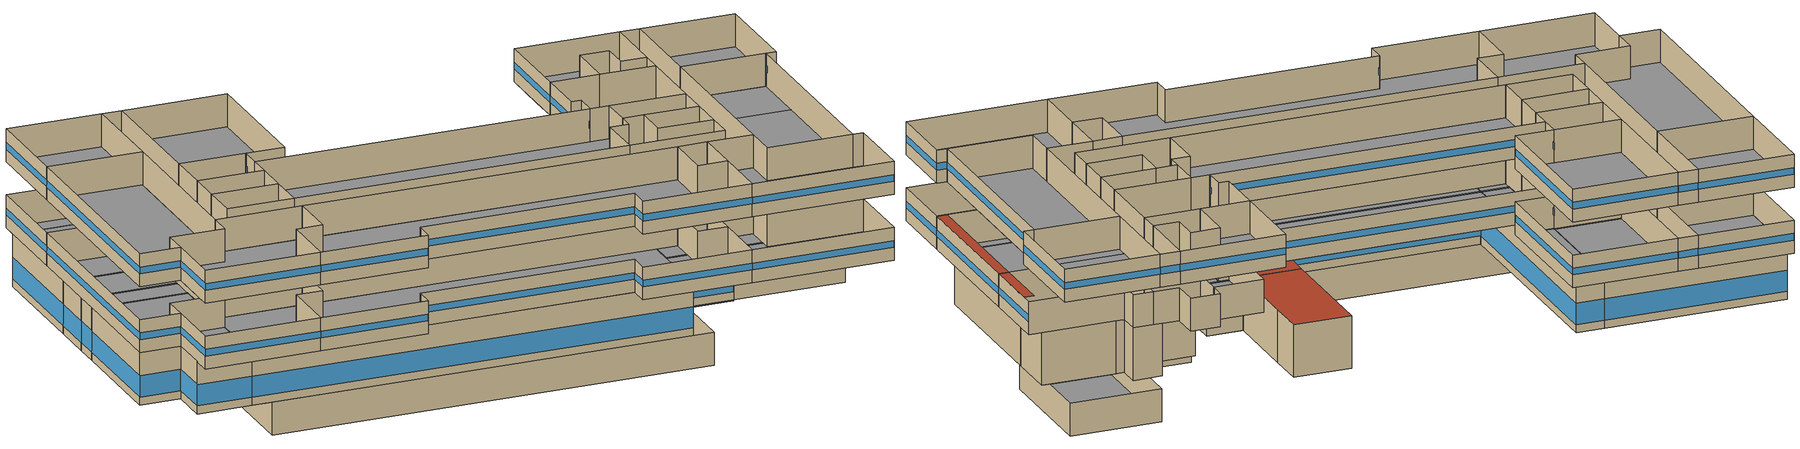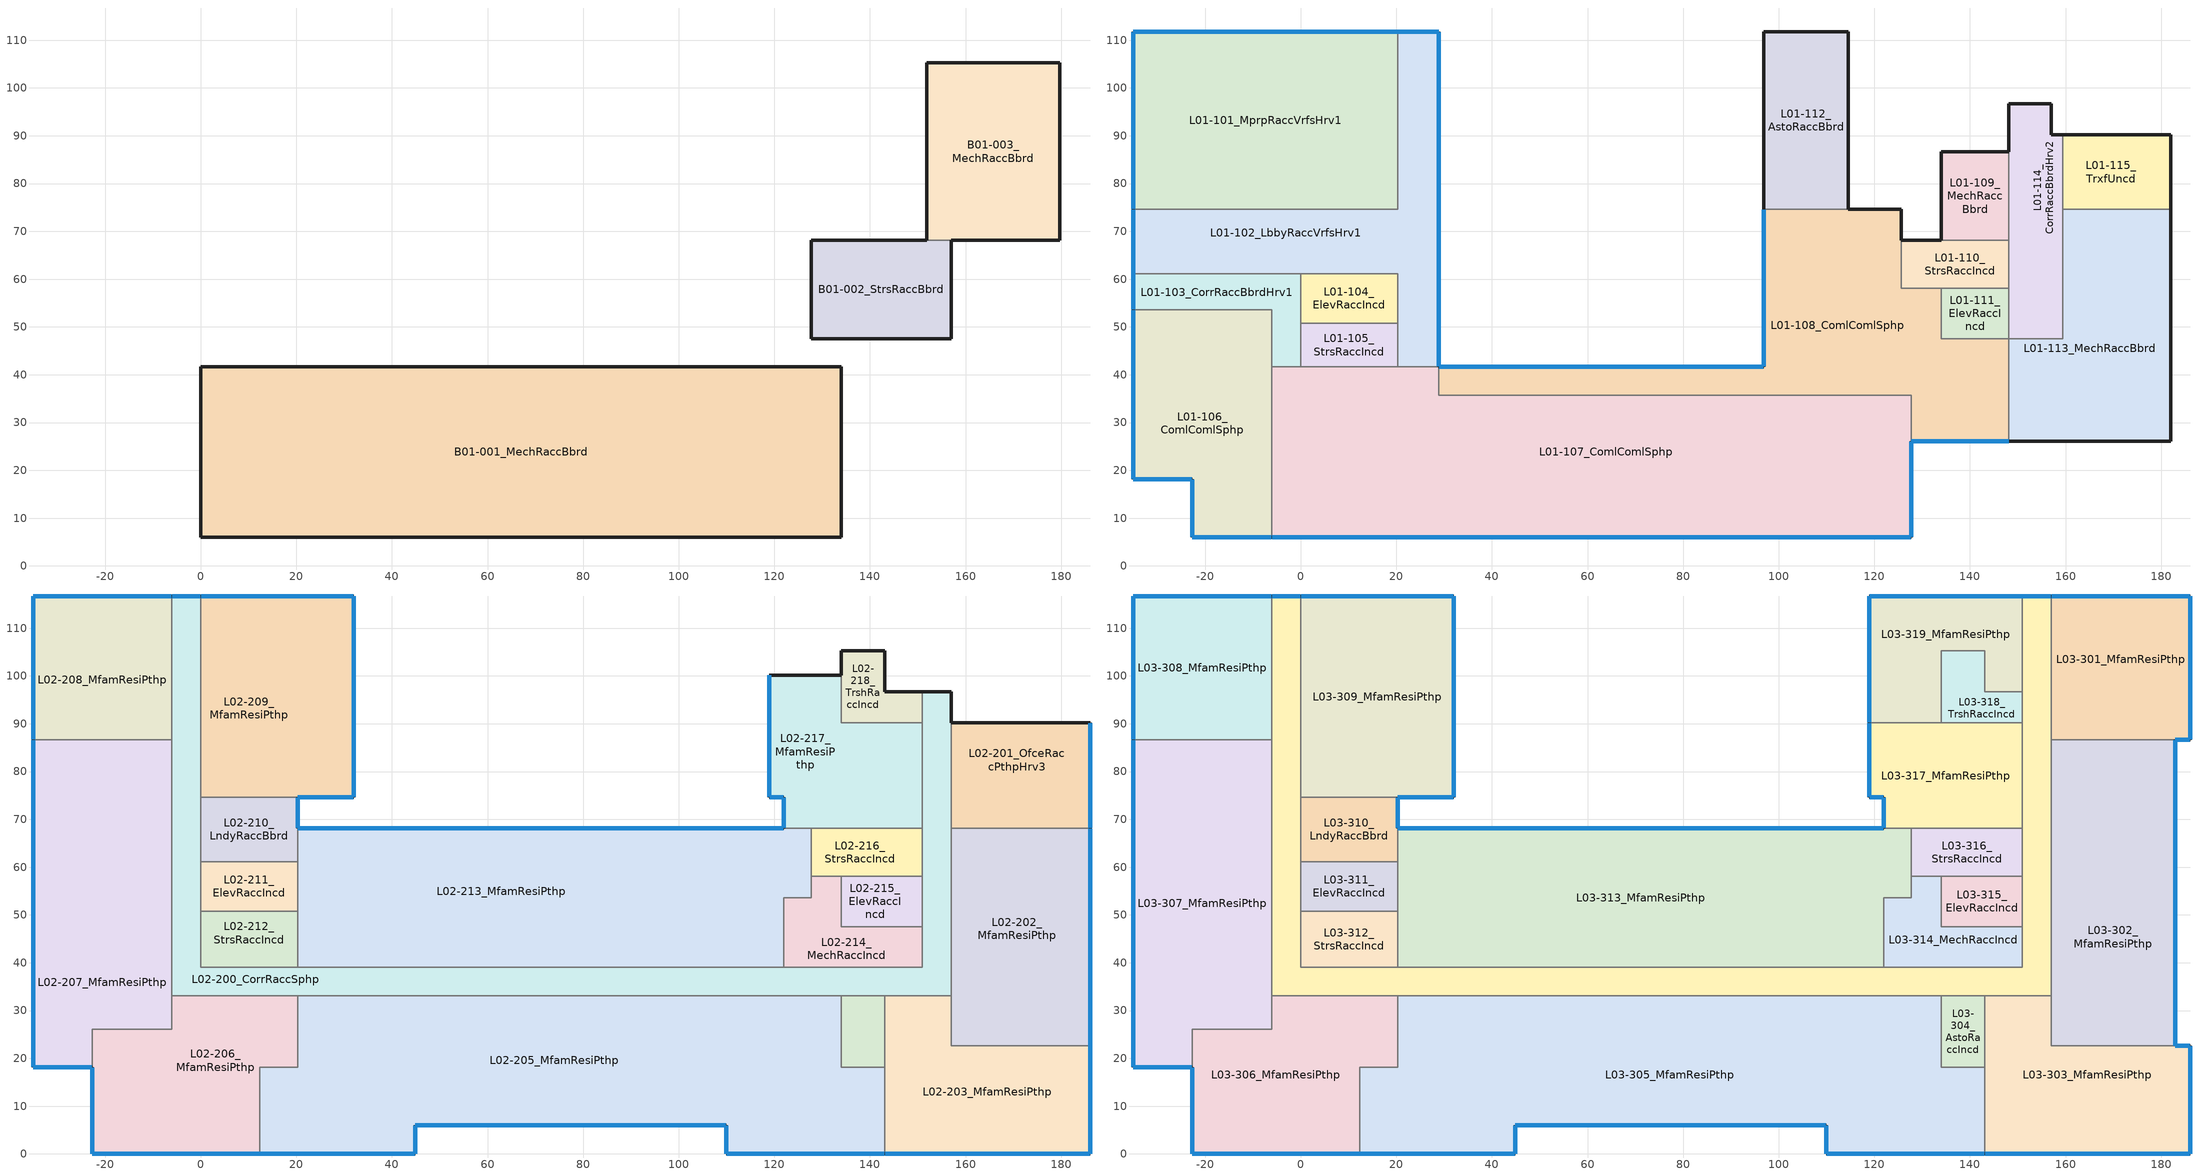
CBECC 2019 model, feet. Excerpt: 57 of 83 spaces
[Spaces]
B01-001_MechRaccBbrd
 floor ground (Underground Floor): 134.04,41.69 134.04,6.03 0,6.03 0,41.69 z-10
 wall ground (Underground Wall): 134.04,6.03 134.04,41.69 0,41.69 0,6.03 134.04,6.03 z-10:0
B01-002_StrsRaccBbrd
 floor ground (Underground Floor): 156.99,68.11 156.99,47.57 127.68,47.57 127.68,68.11 z-10
 wall to B01-003_MechRaccBbrd (Interior Wall): 156.99,68.11 151.88,68.11 z-10:0
 wall ground (Underground Wall): 151.88,68.11 127.68,68.11 127.68,47.57 156.99,47.57 156.99,68.11 z-10:0
B01-003_MechRaccBbrd
 floor ground (Underground Floor): 179.66,105.25 179.66,68.11 151.88,68.11 151.88,105.25 z-10
 wall ground (Underground Wall): 156.99,68.11 179.66,68.11 179.66,105.25 151.88,105.25 151.88,68.11 z-10:0
L01-101_MprpRaccVrfsHrv1
 floor ground (SOG): 20.27,111.77 20.27,74.61 -35.08,74.61 -35.08,111.77 z0
 wall outside (Metal Wall): 20.27,111.77 -35.08,111.77 -35.08,74.61 z0:16
 wall to L01-102_LbbyRaccVrfsHrv1 (Interior Wall): -35.08,74.61 20.27,74.61 20.27,111.77 z0:16
 window (Storefront Fix): -35.08,111.69 -35.08,74.69 z2.49:8.92; 20.19,111.77 -35,111.77 z2.49:8.91
L01-102_LbbyRaccVrfsHrv1
 floor ground (SOG): 28.93,111.77 28.93,41.69 20.27,41.69 20.27,61.17 -35.08,61.17 -35.08,74.61 20.27,74.61 20.27,111.77 z0
 wall outside (Metal Wall): 28.93,41.69 28.93,111.77 20.27,111.77 / -35.08,74.61 -35.08,61.17 z0:16
 wall to L01-107_ComlComlSphp (Interior Wall): 20.27,41.69 28.93,41.69 z0:16
 wall to L01-105_StrsRaccIncd (Interior Wall): 20.27,50.75 20.27,41.69 z0:16
 wall to L01-104_ElevRaccIncd (Interior Wall): 0,61.17 20.27,61.17 20.27,50.75 z0:16
 wall to L01-103_CorrRaccBbrdHrv1 (Interior Wall): -35.08,61.17 0,61.17 z0:16
 window (Storefront Fix): 28.85,111.77 20.35,111.77 z2.49:9.02; 28.93,41.77 28.93,111.69 z2.49:8.91; -35.08,74.53 -35.08,61.25 z2.49:8.97
 roof outside (Roof): 28.93,68.11 28.93,74.61 20.27,74.61 20.27,68.11 z16
L01-107_ComlComlSphp
 floor ground (SOG): 0,41.69 0,6.03 -6.03,6.03 -6.03,41.69 z0
 floor inside: 28.93,41.69 28.93,35.67 127.68,35.67 127.68,6.03 0,6.03 0,41.69 z0
 wall outside (Metal Wall): -6.03,6.03 127.68,6.03 127.68,26.08 z0:16
 wall to L01-103_CorrRaccBbrdHrv1 (Interior Wall): 0,41.69 -6.03,41.69 z0:16
 wall to L01-105_StrsRaccIncd (Interior Wall): 20.27,41.69 0,41.69 z0:16
 wall to L01-106_ComlComlSphp (Interior Wall): -6.03,41.69 -6.03,6.03 z0:16
 wall to L01-108_ComlComlSphp (Interior Wall): 127.68,26.08 127.68,35.67 28.93,35.67 28.93,41.69 z0:16
 window (Storefront Fix): 127.68,6.11 127.68,26 z2.49:8.95; -5.95,6.03 127.6,6.03 z2.49:8.9
L01-105_StrsRaccIncd
 floor ground (SOG): 20.27,50.75 20.27,41.69 0,41.69 0,50.75 z0
 wall to L01-103_CorrRaccBbrdHrv1 (Interior Wall): 0,50.75 0,41.69 z0:16
 wall to L01-104_ElevRaccIncd (Interior Wall): 20.27,50.75 0,50.75 z0:16
L01-104_ElevRaccIncd
 floor ground (SOG): 20.27,61.17 20.27,50.75 0,50.75 0,61.17 z0
 wall to L01-103_CorrRaccBbrdHrv1 (Interior Wall): 0,61.17 0,50.75 z0:16
L01-103_CorrRaccBbrdHrv1
 floor ground (SOG): 0,61.17 0,41.69 -6.03,41.69 -6.03,53.6 -35.08,53.6 -35.08,61.17 z0
 wall outside (Metal Wall): -35.08,61.17 -35.08,53.6 z0:16
 wall to L01-106_ComlComlSphp (Interior Wall): -35.08,53.6 -6.03,53.6 -6.03,41.69 z0:16
 window (Storefront Fix): -35.08,61.09 -35.08,53.68 z2.49:9.04
L01-106_ComlComlSphp
 floor ground (SOG): -6.03,53.6 -6.03,6.03 -22.72,6.03 -22.72,18.13 -35.08,18.13 -35.08,53.6 z0
 wall outside (Metal Wall): -35.08,53.6 -35.08,18.13 -22.72,18.13 -22.72,6.03 -6.03,6.03 z0:16
 window (Storefront Fix): -22.64,6.03 -6.11,6.03 z2.49:8.96; -22.72,18.05 -22.72,6.11 / -35,18.13 -22.8,18.13 z2.49:8.98; -35.08,53.52 -35.08,18.21 z2.49:8.92
L01-108_ComlComlSphp
 floor ground (SOG): 125.58,74.61 125.58,58.13 127.68,58.13 127.68,47.57 148.16,47.57 148.16,26.08 134.04,26.08 134.04,41.69 96.88,41.69 96.88,74.61 z0
 floor inside: 134.04,58.13 134.04,47.57 127.68,47.57 127.68,58.13 z0; 134.04,41.69 134.04,26.08 127.68,26.08 127.68,35.67 28.93,35.67 28.93,41.69 z0
 wall outside (Metal Wall): 96.88,74.61 96.88,41.69 28.93,41.69 / 127.68,26.08 148.16,26.08 z0:16
 wall outside (Metal Wall BOH): 125.58,68.11 125.58,74.61 114.57,74.61 z0:16
 wall to L01-112_AstoRaccBbrd (Interior Wall): 114.57,74.61 96.88,74.61 z0:16
 wall to L01-110_StrsRaccIncd (Interior Wall): 134.04,58.13 125.58,58.13 125.58,68.11 z0:16
 wall to L01-111_ElevRaccIncd (Interior Wall): 148.16,47.57 134.04,47.57 134.04,58.13 z0:16
 wall to L01-113_MechRaccBbrd (Interior Wall): 148.16,26.08 148.16,47.57 z0:16
 window (Storefront Fix): 96.8,41.69 29.01,41.69 z2.49:8.91; 96.88,74.53 96.88,41.77 z2.49:8.93; 127.76,26.08 148.08,26.08 z2.49:8.95
 roof outside (Roof): 121.96,68.11 121.96,74.61 96.88,74.61 96.88,68.11 z16
L01-112_AstoRaccBbrd
 floor ground (SOG): 114.57,111.77 114.57,74.61 96.88,74.61 96.88,111.77 z0
 wall outside (Metal Wall BOH): 114.57,74.61 114.57,100.19 114.57,111.77 96.88,111.77 96.88,74.61 z0:16
 roof outside (Roof): 114.57,74.61 114.57,111.77 96.88,111.77 96.88,74.61 z16
L01-110_StrsRaccIncd
 floor inside: 148.16,68.11 148.16,58.13 127.68,58.13 127.68,68.11 z0
 floor ground (SOG): 127.68,68.11 127.68,58.13 125.58,58.13 125.58,68.11 z0
 wall outside (Metal Wall BOH): 134.04,68.11 125.58,68.11 z0:16
 wall to L01-109_MechRaccBbrd (Interior Wall): 148.16,68.11 134.04,68.11 z0:16
 wall to L01-114_CorrRaccBbrdHrv2 (Interior Wall): 148.16,58.13 148.16,68.11 z0:16
 wall to L01-111_ElevRaccIncd (Interior Wall): 134.04,58.13 148.16,58.13 z0:16
L01-111_ElevRaccIncd
 floor inside: 148.16,58.13 148.16,47.57 134.04,47.57 134.04,58.13 z0
 wall to L01-114_CorrRaccBbrdHrv2 (Interior Wall): 148.16,47.57 148.16,58.13 z0:16
L01-113_MechRaccBbrd
 floor inside: 179.66,74.61 179.66,68.11 159.43,68.11 159.43,74.61 z0
 floor ground (SOG): 181.99,74.61 181.99,26.08 148.16,26.08 148.16,47.57 159.43,47.57 159.43,68.11 179.66,68.11 179.66,74.61 z0
 wall outside (Metal Wall BOH): 148.16,26.08 181.99,26.08 181.99,74.61 z0:16
 wall to L01-114_CorrRaccBbrdHrv2 (Interior Wall): 159.43,74.61 159.43,47.57 148.16,47.57 z0:16
 wall to L01-115_TrxfUncd (Interior Wall): 181.99,74.61 159.43,74.61 z0:16
L01-109_MechRaccBbrd
 floor ground (SOG): 148.16,86.68 148.16,68.11 134.04,68.11 134.04,86.68 z0
 wall outside (Metal Wall BOH): 148.16,86.68 134.04,86.68 134.04,68.11 z0:16
 wall to L01-114_CorrRaccBbrdHrv2 (Interior Wall): 148.16,68.11 148.16,86.68 z0:16
L01-114_CorrRaccBbrdHrv2
 floor ground (SOG): 151.88,96.74 151.88,68.11 148.16,68.11 148.16,96.74 z0; 159.43,68.11 159.43,47.57 156.99,47.57 156.99,68.11 z0
 floor inside: 156.99,68.11 156.99,47.57 148.16,47.57 148.16,68.11 z0; 156.99,96.74 156.99,90.19 159.43,90.19 159.43,68.11 151.88,68.11 151.88,96.74 z0
 wall outside (Metal Wall BOH): 159.43,90.19 156.99,90.19 156.99,96.74 148.16,96.74 148.16,86.68 z0:16
 wall to L01-115_TrxfUncd (Interior Wall): 159.43,74.61 159.43,90.19 z0:16
L01-115_TrxfUncd
 floor ground (Uncd Floor): 181.99,90.19 181.99,74.61 179.66,74.61 179.66,90.19 z0
 floor inside: 179.66,90.19 179.66,74.61 159.43,74.61 159.43,90.19 z0
 wall outside (Uncd Wall): 181.99,74.61 181.99,90.19 159.43,90.19 z0:16
L02-200_CorrRaccSphp
 floor outside (Exterior Floor): 0,116.72 0,111.77 -6.03,111.77 -6.03,116.72 z16
 floor inside: 156.99,47.57 156.99,33.07 148.16,33.07 148.16,39.09 150.98,39.09 150.98,47.57 z16; 156.99,96.74 156.99,47.57 150.98,47.57 150.98,96.74 z16; 148.16,39.09 148.16,33.07 127.68,33.07 127.68,35.67 28.93,35.67 28.93,39.09 z16; 0,41.69 0,39.09 28.93,39.09 28.93,35.67 127.68,35.67 127.68,33.07 -6.03,33.07 -6.03,41.69 z16; 0,61.17 0,41.69 -6.03,41.69 -6.03,61.17 z16; 0,74.61 0,61.17 -6.03,61.17 -6.03,74.61 z16; 0,111.77 0,74.61 -6.03,74.61 -6.03,111.77 z16
 wall outside (Wood Wall + SE): 0,116.72 -6.03,116.72 / 156.99,90.19 156.99,96.74 150.98,96.74 z16:26
 wall to L02-208_MfamResiPthp (Interior Wall): -6.03,116.72 -6.03,86.68 z16:26
 wall to L02-209_MfamResiPthp (Interior Wall): 0,74.61 0,116.72 z16:26
 wall to L02-210_LndyRaccBbrd (Interior Wall): 0,61.17 0,74.61 z16:26
 wall to L02-211_ElevRaccIncd (Interior Wall): 0,50.75 0,61.17 z16:26
 wall to L02-212_StrsRaccIncd (Interior Wall): 20.27,39.09 0,39.09 0,50.75 z16:26
 wall to L02-213_MfamResiPthp (Interior Wall): 121.96,39.09 20.27,39.09 z16:26
 wall to L02-214_MechRaccIncd (Interior Wall): 150.98,47.57 150.98,39.09 121.96,39.09 z16:26
 wall to L02-215_ElevRaccIncd (Interior Wall): 150.98,58.13 150.98,47.57 z16:26
 wall to L02-216_StrsRaccIncd (Interior Wall): 150.98,68.11 150.98,58.13 z16:26
 wall to L02-217_MfamResiPthp (Interior Wall): 150.98,90.19 150.98,68.11 z16:26
 wall to L02-218_TrshRaccIncd (Interior Wall): 150.98,96.74 150.98,90.19 z16:26
 wall to L02-201_OfceRaccPthpHrv3 (Interior Wall): 156.99,68.11 156.99,90.19 z16:26
 wall to L02-202_MfamResiPthp (Interior Wall): 156.99,33.07 156.99,68.11 z16:26
 wall to L02-203_MfamResiPthp (Interior Wall): 143.08,33.07 156.99,33.07 z16:26
 wall to L02-204_AstoRaccIncd (Interior Wall): 134.04,33.07 143.08,33.07 z16:26
 wall to L02-205_MfamResiPthp (Interior Wall): 20.27,33.07 134.04,33.07 z16:26
 wall to L02-206_MfamResiPthp (Interior Wall): -6.03,33.07 20.27,33.07 z16:26
 wall to L02-207_MfamResiPthp (Interior Wall): -6.03,86.68 -6.03,33.07 z16:26
 window (NRes Vinyl Window): -0.08,116.72 -5.95,116.72 z19.94:21.99
L02-208_MfamResiPthp
 floor outside (Exterior Floor): -6.03,116.72 -6.03,111.77 -35.08,111.77 -35.08,116.72 z16
 floor inside: -6.03,111.77 -6.03,86.68 -35.08,86.68 -35.08,111.77 z16
 wall outside (Wood Wall + SE): -6.03,116.72 -35.08,116.72 -35.08,86.68 z16:26
 wall to L02-207_MfamResiPthp (Interior Wall): -35.08,86.68 -6.03,86.68 z16:26
 window (Res Vinyl Window): -35.08,116.64 -35.08,86.76 / -6.11,116.72 -35,116.72 z19.94:21.95
L02-209_MfamResiPthp
 floor outside (Exterior Floor): 32,116.72 32,74.61 28.93,74.61 28.93,111.77 0,111.77 0,116.72 z16
 floor inside: 20.27,111.77 20.27,74.61 0,74.61 0,111.77 z16; 28.93,111.77 28.93,74.61 20.27,74.61 20.27,111.77 z16
 wall outside (Wood Wall + SE): 20.27,74.61 32,74.61 32,116.72 0,116.72 z16:26
 wall to L02-210_LndyRaccBbrd (Interior Wall): 0,74.61 20.27,74.61 z16:26
 window (Res Vinyl Window): 31.92,116.72 0.08,116.72 / 32,74.69 32,116.64 z19.94:21.95; 20.35,74.61 31.92,74.61 z19.94:21.97
L02-210_LndyRaccBbrd
 floor inside: 20.27,74.61 20.27,61.17 0,61.17 0,74.61 z16
 wall outside (Wood Wall + SE): 20.27,68.11 20.27,74.61 z16:26
 wall to L02-213_MfamResiPthp (Interior Wall): 20.27,61.17 20.27,68.11 z16:26
 wall to L02-211_ElevRaccIncd (Interior Wall): 0,61.17 20.27,61.17 z16:26
 window (Res Vinyl Window): 20.27,68.19 20.27,74.53 z19.94:21.99
L02-211_ElevRaccIncd
 floor inside: 20.27,61.17 20.27,50.75 0,50.75 0,61.17 z16
 wall to L02-213_MfamResiPthp (Interior Wall): 20.27,50.75 20.27,61.17 z16:26
 wall to L02-212_StrsRaccIncd (Interior Wall): 0,50.75 20.27,50.75 z16:26
L02-212_StrsRaccIncd
 floor inside: 20.27,50.75 20.27,41.69 0,41.69 0,50.75 z16; 20.27,41.69 20.27,39.09 0,39.09 0,41.69 z16
 wall to L02-213_MfamResiPthp (Interior Wall): 20.27,39.09 20.27,50.75 z16:26
L02-213_MfamResiPthp
 floor outside (Exterior Floor): 96.88,68.11 96.88,41.69 28.93,41.69 28.93,68.11 z16
 floor inside: 28.93,68.11 28.93,41.69 20.27,41.69 20.27,68.11 z16; 127.68,68.11 127.68,58.13 125.58,58.13 125.58,68.11 z16; 28.93,41.69 28.93,39.09 20.27,39.09 20.27,41.69 z16; 125.58,68.11 125.58,58.13 127.68,58.13 127.68,53.6 121.96,53.6 121.96,39.09 28.93,39.09 28.93,41.69 96.88,41.69 96.88,68.11 z16
 wall outside (Wood Wall + SE): 121.96,68.11 20.27,68.11 z16:26
 wall to L02-217_MfamResiPthp (Interior Wall): 127.68,68.11 121.96,68.11 z16:26
 wall to L02-216_StrsRaccIncd (Interior Wall): 127.68,58.13 127.68,68.11 z16:26
 wall to L02-214_MechRaccIncd (Interior Wall): 121.96,39.09 121.96,53.6 127.68,53.6 127.68,58.13 z16:26
 window (Res Vinyl Window): 121.88,68.11 20.35,68.11 z19.94:21.94
L02-214_MechRaccIncd
 floor inside: 148.16,47.57 150.98,47.57 150.98,39.09 148.16,39.09 z16; 134.04,58.13 134.04,47.57 148.16,47.57 148.16,39.09 121.96,39.09 121.96,53.6 127.68,53.6 127.68,58.13 z16
 wall to L02-216_StrsRaccIncd (Interior Wall): 134.04,58.13 127.68,58.13 z16:26
 wall to L02-215_ElevRaccIncd (Interior Wall): 150.98,47.57 134.04,47.57 134.04,58.13 z16:26
L02-215_ElevRaccIncd
 floor inside: 150.98,58.13 150.98,47.57 148.16,47.57 148.16,58.13 z16; 148.16,58.13 148.16,47.57 134.04,47.57 134.04,58.13 z16
 wall to L02-216_StrsRaccIncd (Interior Wall): 150.98,58.13 134.04,58.13 z16:26
L02-216_StrsRaccIncd
 floor inside: 150.98,68.11 150.98,58.13 148.16,58.13 148.16,68.11 z16; 148.16,68.11 148.16,58.13 127.68,58.13 127.68,68.11 z16
 wall to L02-217_MfamResiPthp (Interior Wall): 150.98,68.11 127.68,68.11 z16:26
L02-217_MfamResiPthp
 floor outside (Exterior Floor): 134.04,100.19 134.04,90.19 148.16,90.19 148.16,86.68 134.04,86.68 134.04,68.11 125.58,68.11 125.58,74.61 118.91,74.61 118.91,100.19 z16
 floor inside: 150.98,90.19 150.98,68.11 148.16,68.11 148.16,90.19 z16; 125.58,74.61 125.58,68.11 121.96,68.11 121.96,74.61 z16; 148.16,86.68 148.16,68.11 134.04,68.11 134.04,86.68 z16
 wall outside (Wood Wall + SE): 134.04,100.19 118.91,100.19 118.91,74.61 121.96,74.61 121.96,68.11 z16:26
 wall to L02-218_TrshRaccIncd (Interior Wall): 150.98,90.19 134.04,90.19 134.04,100.19 z16:26
 window (Res Vinyl Window): 121.96,74.53 121.96,68.19 z19.94:21.99; 118.99,74.61 121.88,74.61 z19.94:22.05; 118.91,100.11 118.91,74.69 z19.94:21.95
L02-218_TrshRaccIncd
 floor outside (Exterior Floor): 143.08,105.25 143.08,96.74 148.16,96.74 148.16,90.19 134.04,90.19 134.04,105.25 z16
 floor inside: 150.98,96.74 150.98,90.19 148.16,90.19 148.16,96.74 z16
 wall outside (Wood Wall + SE): 150.98,96.74 143.08,96.74 143.08,105.25 134.04,105.25 134.04,100.19 z16:26
L02-201_OfceRaccPthpHrv3
 floor outside (Exterior Floor): 186.03,90.19 186.03,68.11 181.99,68.11 181.99,90.19 z16
 floor inside: 159.43,90.19 159.43,68.11 156.99,68.11 156.99,90.19 z16; 159.43,74.61 181.99,74.61 181.99,68.11 159.43,68.11 z16; 181.99,90.19 181.99,74.61 159.43,74.61 159.43,90.19 z16
 wall outside (Wood Wall + SE): 186.03,68.11 186.03,90.19 156.99,90.19 z16:26
 wall to L02-202_MfamResiPthp (Interior Wall): 156.99,68.11 186.03,68.11 z16:26
 window (Res Vinyl Window): 186.03,68.19 186.03,90.11 z19.94:21.95
 roof outside (Roof): 186.03,68.11 186.03,86.68 182.91,86.68 182.91,68.11 z26
L02-202_MfamResiPthp
 floor outside (Exterior Floor): 186.03,68.11 186.03,22.61 156.99,22.61 156.99,26.08 181.99,26.08 181.99,68.11 z16
 floor inside: 181.99,68.11 181.99,26.08 156.99,26.08 156.99,47.57 159.43,47.57 159.43,68.11 z16; 159.43,68.11 159.43,47.57 156.99,47.57 156.99,68.11 z16
 wall outside (Wood Wall + SE): 186.03,22.61 186.03,68.11 z16:26
 wall to L02-203_MfamResiPthp (Interior Wall): 156.99,33.07 156.99,22.61 186.03,22.61 z16:26
 window (Res Vinyl Window): 186.03,22.69 186.03,68.03 z19.94:21.94
 roof outside (Roof): 186.03,22.61 186.03,68.11 182.91,68.11 182.91,22.61 z26
L02-203_MfamResiPthp
 floor outside (Exterior Floor): 156.99,26.08 156.99,22.61 186.03,22.61 186.03,0 143.08,0 143.08,26.08 z16
 floor inside: 148.16,33.07 148.16,26.08 143.08,26.08 143.08,33.07 z16; 156.99,33.07 156.99,26.08 148.16,26.08 148.16,33.07 z16
 wall outside (Wood Wall + SE): 143.08,0 186.03,0 186.03,22.61 z16:26
 wall to L02-205_MfamResiPthp (Interior Wall): 143.08,18.13 143.08,0 z16:26
 wall to L02-204_AstoRaccIncd (Interior Wall): 143.08,33.07 143.08,18.13 z16:26
 window (Res Vinyl Window): 186.03,0.08 186.03,22.53 z19.94:21.95; 143.16,0 185.95,0 z19.94:21.94
L02-204_AstoRaccIncd
 floor outside (Exterior Floor): 143.08,26.08 143.08,18.13 134.04,18.13 134.04,26.08 z16
 floor inside: 143.08,33.07 143.08,26.08 134.04,26.08 134.04,33.07 z16
 wall to L02-205_MfamResiPthp (Interior Wall): 134.04,33.07 134.04,18.13 143.08,18.13 z16:26
L02-205_MfamResiPthp
 floor outside (Exterior Floor): 134.04,26.08 134.04,18.13 143.08,18.13 143.08,0 109.92,0 109.92,6.03 127.68,6.03 127.68,26.08 z16; 44.85,6.03 44.85,0 12.32,0 12.32,6.03 z16
 floor inside: 127.68,33.07 127.68,6.03 12.32,6.03 12.32,18.13 20.27,18.13 20.27,33.07 z16; 134.04,33.07 134.04,26.08 127.68,26.08 127.68,33.07 z16
 wall outside (Wood Wall + SE): 12.32,0 44.85,0 44.85,6.03 109.92,6.03 109.92,0 143.08,0 z16:26
 wall to L02-206_MfamResiPthp (Interior Wall): 20.27,33.07 20.27,18.13 12.32,18.13 12.32,0 z16:26
 window (Res Vinyl Window): 110,0 143,0 / 12.4,0 44.77,0 z19.94:21.95; 109.92,5.95 109.92,0.08 / 44.85,0.08 44.85,5.95 z19.94:21.99; 44.93,6.03 109.84,6.03 z19.94:21.94
L02-206_MfamResiPthp
 floor outside (Exterior Floor): 12.32,6.03 12.32,0 -22.72,0 -22.72,6.03 z16
 floor inside: -6.03,26.08 -6.03,6.03 -22.72,6.03 -22.72,26.08 z16; 20.27,33.07 20.27,18.13 12.32,18.13 12.32,6.03 -6.03,6.03 -6.03,33.07 z16
 wall outside (Wood Wall + SE): -22.72,18.13 -22.72,0 12.32,0 z16:26
 wall to L02-207_MfamResiPthp (Interior Wall): -6.03,33.07 -6.03,26.08 -22.72,26.08 -22.72,18.13 z16:26
 window (Res Vinyl Window): -22.64,0 12.24,0 z19.94:21.95; -22.72,18.05 -22.72,0.08 z19.94:21.96
L02-207_MfamResiPthp
 floor inside: -6.03,61.17 -6.03,53.6 -35.08,53.6 -35.08,61.17 z16; -6.03,53.6 -6.03,26.08 -22.72,26.08 -22.72,18.13 -35.08,18.13 -35.08,53.6 z16; -6.03,86.68 -6.03,74.61 -35.08,74.61 -35.08,86.68 z16; -6.03,74.61 -6.03,61.17 -35.08,61.17 -35.08,74.61 z16
 wall outside (Wood Wall + SE): -35.08,86.68 -35.08,18.13 -22.72,18.13 z16:26
 window (Res Vinyl Window): -35,18.13 -22.8,18.13 z19.94:21.96; -35.08,86.6 -35.08,18.21 z19.94:21.94
L03-300_CorrRaccSphp
 floor inside: 0,116.72 0,39.09 150.98,39.09 150.98,96.74 156.99,96.74 156.99,33.07 -6.03,33.07 -6.03,116.72 z36; 156.99,116.72 156.99,96.74 150.98,96.74 150.98,116.72 z36
 wall outside (Wood Wall): 0,116.72 -6.03,116.72 / 156.99,116.72 150.98,116.72 z36:46
 wall to L03-308_MfamResiPthp (Interior Wall): -6.03,116.72 -6.03,86.68 z36:46
 wall to L03-309_MfamResiPthp (Interior Wall): 0,74.61 0,116.72 z36:46
 wall to L03-310_LndyRaccBbrd (Interior Wall): 0,61.17 0,74.61 z36:46
 wall to L03-311_ElevRaccIncd (Interior Wall): 0,50.75 0,61.17 z36:46
 wall to L03-312_StrsRaccIncd (Interior Wall): 20.27,39.09 0,39.09 0,50.75 z36:46
 wall to L03-313_MfamResiPthp (Interior Wall): 121.96,39.09 20.27,39.09 z36:46
 wall to L03-314_MechRaccIncd (Interior Wall): 150.98,47.57 150.98,39.09 121.96,39.09 z36:46
 wall to L03-315_ElevRaccIncd (Interior Wall): 150.98,58.13 150.98,47.57 z36:46
 wall to L03-316_StrsRaccIncd (Interior Wall): 150.98,68.11 150.98,58.13 z36:46
 wall to L03-317_MfamResiPthp (Interior Wall): 150.98,90.19 150.98,68.11 z36:46
 wall to L03-318_TrshRaccIncd (Interior Wall): 150.98,96.74 150.98,90.19 z36:46
 wall to L03-319_MfamResiPthp (Interior Wall): 150.98,116.72 150.98,96.74 z36:46
 wall to L03-301_MfamResiPthp (Interior Wall): 156.99,86.68 156.99,116.72 z36:46
 wall to L03-302_MfamResiPthp (Interior Wall): 156.99,33.07 156.99,86.68 z36:46
 wall to L03-303_MfamResiPthp (Interior Wall): 143.08,33.07 156.99,33.07 z36:46
 wall to L03-304_AstoRaccIncd (Interior Wall): 134.04,33.07 143.08,33.07 z36:46
 wall to L03-305_MfamResiPthp (Interior Wall): 20.27,33.07 134.04,33.07 z36:46
 wall to L03-306_MfamResiPthp (Interior Wall): -6.03,33.07 20.27,33.07 z36:46
 wall to L03-307_MfamResiPthp (Interior Wall): -6.03,86.68 -6.03,33.07 z36:46
 window (NRes Vinyl Window): -0.08,116.72 -5.95,116.72 / 156.91,116.72 151.06,116.72 z39.94:41.99
L03-308_MfamResiPthp
 floor inside: -6.03,116.72 -6.03,86.68 -35.08,86.68 -35.08,116.72 z36
 wall outside (Wood Wall): -6.03,116.72 -35.08,116.72 -35.08,86.68 z36:46
 wall to L03-307_MfamResiPthp (Interior Wall): -35.08,86.68 -6.03,86.68 z36:46
 window (Res Vinyl Window): -35.08,116.64 -35.08,86.76 / -6.11,116.72 -35,116.72 z39.94:41.95
L03-309_MfamResiPthp
 floor inside: 32,116.72 32,74.61 0,74.61 0,116.72 z36
 wall outside (Wood Wall): 20.27,74.61 32,74.61 32,116.72 0,116.72 z36:46
 wall to L03-310_LndyRaccBbrd (Interior Wall): 0,74.61 20.27,74.61 z36:46
 window (Res Vinyl Window): 31.92,116.72 0.08,116.72 / 32,74.69 32,116.64 z39.94:41.95; 20.35,74.61 31.92,74.61 z39.94:41.97
L03-310_LndyRaccBbrd
 floor inside: 20.27,74.61 20.27,61.17 0,61.17 0,74.61 z36
 wall outside (Wood Wall): 20.27,68.11 20.27,74.61 z36:46
 wall to L03-313_MfamResiPthp (Interior Wall): 20.27,61.17 20.27,68.11 z36:46
 wall to L03-311_ElevRaccIncd (Interior Wall): 0,61.17 20.27,61.17 z36:46
 window (Res Vinyl Window): 20.27,68.19 20.27,74.53 z39.94:41.99
L03-311_ElevRaccIncd
 floor inside: 20.27,61.17 20.27,50.75 0,50.75 0,61.17 z36
 wall to L03-313_MfamResiPthp (Interior Wall): 20.27,50.75 20.27,61.17 z36:46
 wall to L03-312_StrsRaccIncd (Interior Wall): 0,50.75 20.27,50.75 z36:46
L03-312_StrsRaccIncd
 floor inside: 20.27,50.75 20.27,39.09 0,39.09 0,50.75 z36
 wall to L03-313_MfamResiPthp (Interior Wall): 20.27,39.09 20.27,50.75 z36:46
L03-313_MfamResiPthp
 floor inside: 127.68,68.11 127.68,53.6 121.96,53.6 121.96,39.09 20.27,39.09 20.27,68.11 z36
 wall outside (Wood Wall): 121.96,68.11 20.27,68.11 z36:46
 wall to L03-317_MfamResiPthp (Interior Wall): 127.68,68.11 121.96,68.11 z36:46
 wall to L03-316_StrsRaccIncd (Interior Wall): 127.68,58.13 127.68,68.11 z36:46
 wall to L03-314_MechRaccIncd (Interior Wall): 121.96,39.09 121.96,53.6 127.68,53.6 127.68,58.13 z36:46
 window (Res Vinyl Window): 121.88,68.11 20.35,68.11 z39.94:41.94
L03-314_MechRaccIncd
 floor inside: 134.04,58.13 134.04,47.57 150.98,47.57 150.98,39.09 121.96,39.09 121.96,53.6 127.68,53.6 127.68,58.13 z36
 wall to L03-316_StrsRaccIncd (Interior Wall): 134.04,58.13 127.68,58.13 z36:46
 wall to L03-315_ElevRaccIncd (Interior Wall): 150.98,47.57 134.04,47.57 134.04,58.13 z36:46
L03-315_ElevRaccIncd
 floor inside: 150.98,58.13 150.98,47.57 134.04,47.57 134.04,58.13 z36
 wall to L03-316_StrsRaccIncd (Interior Wall): 150.98,58.13 134.04,58.13 z36:46
L03-316_StrsRaccIncd
 floor inside: 150.98,68.11 150.98,58.13 127.68,58.13 127.68,68.11 z36
 wall to L03-317_MfamResiPthp (Interior Wall): 150.98,68.11 127.68,68.11 z36:46
L03-317_MfamResiPthp
 floor inside: 150.98,90.19 150.98,68.11 121.96,68.11 121.96,74.61 118.91,74.61 118.91,90.19 z36
 wall outside (Wood Wall): 118.91,90.19 118.91,74.61 121.96,74.61 121.96,68.11 z36:46
 wall to L03-319_MfamResiPthp (Interior Wall): 134.04,90.19 118.91,90.19 z36:46
 wall to L03-318_TrshRaccIncd (Interior Wall): 150.98,90.19 134.04,90.19 z36:46
 window (Res Vinyl Window): 121.96,74.53 121.96,68.19 z39.94:41.99; 118.99,74.61 121.88,74.61 z39.94:42.05; 118.91,90.11 118.91,74.69 z39.94:41.96
L03-318_TrshRaccIncd
 floor inside: 143.08,105.25 143.08,96.74 150.98,96.74 150.98,90.19 134.04,90.19 134.04,105.25 z36
 wall to L03-319_MfamResiPthp (Interior Wall): 150.98,96.74 143.08,96.74 143.08,105.25 134.04,105.25 134.04,90.19 z36:46
L03-319_MfamResiPthp
 floor inside: 134.04,100.19 134.04,90.19 118.91,90.19 118.91,100.19 z36; 150.98,116.72 150.98,96.74 143.08,96.74 143.08,105.25 134.04,105.25 134.04,100.19 118.91,100.19 118.91,116.72 z36
 wall outside (Wood Wall): 150.98,116.72 118.91,116.72 118.91,90.19 z36:46
 window (Res Vinyl Window): 118.91,116.64 118.91,90.27 / 150.9,116.72 118.99,116.72 z39.94:41.95
L03-301_MfamResiPthp
 floor inside: 186.03,90.19 186.03,86.68 156.99,86.68 156.99,90.19 z36; 186.03,116.72 186.03,90.19 156.99,90.19 156.99,116.72 z36
 wall outside (Wood Wall): 182.91,86.68 186.03,86.68 186.03,116.72 156.99,116.72 z36:46
 wall to L03-302_MfamResiPthp (Interior Wall): 156.99,86.68 182.91,86.68 z36:46
 window (Res Vinyl Window): 185.95,116.72 157.07,116.72 / 186.03,86.76 186.03,116.64 z39.94:41.95; 182.99,86.68 185.95,86.68 z39.94:42.05
L03-302_MfamResiPthp
 floor inside: 182.91,68.11 182.91,22.61 156.99,22.61 156.99,68.11 z36; 182.91,86.68 182.91,68.11 156.99,68.11 156.99,86.68 z36
 wall outside (Wood Wall): 182.91,22.61 182.91,86.68 z36:46
 wall to L03-303_MfamResiPthp (Interior Wall): 156.99,33.07 156.99,22.61 182.91,22.61 z36:46
 window (Res Vinyl Window): 182.91,22.69 182.91,86.6 z39.94:41.94
L03-303_MfamResiPthp
 floor inside: 156.99,33.07 156.99,22.61 186.03,22.61 186.03,0 143.08,0 143.08,33.07 z36
 wall outside (Wood Wall): 143.08,0 186.03,0 186.03,22.61 182.91,22.61 z36:46
 wall to L03-305_MfamResiPthp (Interior Wall): 143.08,18.13 143.08,0 z36:46
 wall to L03-304_AstoRaccIncd (Interior Wall): 143.08,33.07 143.08,18.13 z36:46
 window (Res Vinyl Window): 185.95,22.61 182.99,22.61 z39.94:42.05; 186.03,0.08 186.03,22.53 z39.94:41.95; 143.16,0 185.95,0 z39.94:41.94
L03-304_AstoRaccIncd
 floor inside: 143.08,33.07 143.08,18.13 134.04,18.13 134.04,33.07 z36
 wall to L03-305_MfamResiPthp (Interior Wall): 134.04,33.07 134.04,18.13 143.08,18.13 z36:46
L03-305_MfamResiPthp
 floor inside: 134.04,33.07 134.04,18.13 143.08,18.13 143.08,0 109.92,0 109.92,6.03 44.85,6.03 44.85,0 12.32,0 12.32,18.13 20.27,18.13 20.27,33.07 z36
 wall outside (Wood Wall): 12.32,0 44.85,0 44.85,6.03 109.92,6.03 109.92,0 143.08,0 z36:46
 wall to L03-306_MfamResiPthp (Interior Wall): 20.27,33.07 20.27,18.13 12.32,18.13 12.32,0 z36:46
 window (Res Vinyl Window): 110,0 143,0 / 12.4,0 44.77,0 z39.94:41.95; 109.92,5.95 109.92,0.08 / 44.85,0.08 44.85,5.95 z39.94:41.99; 44.93,6.03 109.84,6.03 z39.94:41.94
L03-306_MfamResiPthp
 floor inside: 20.27,33.07 20.27,18.13 12.32,18.13 12.32,0 -22.72,0 -22.72,26.08 -6.03,26.08 -6.03,33.07 z36
 wall outside (Wood Wall): -22.72,18.13 -22.72,0 12.32,0 z36:46
 wall to L03-307_MfamResiPthp (Interior Wall): -6.03,33.07 -6.03,26.08 -22.72,26.08 -22.72,18.13 z36:46
 window (Res Vinyl Window): -22.64,0 12.24,0 z39.94:41.95; -22.72,18.05 -22.72,0.08 z39.94:41.96
L03-307_MfamResiPthp
 floor inside: -6.03,86.68 -6.03,26.08 -22.72,26.08 -22.72,18.13 -35.08,18.13 -35.08,86.68 z36
 wall outside (Wood Wall): -35.08,86.68 -35.08,18.13 -22.72,18.13 z36:46
 window (Res Vinyl Window): -35,18.13 -22.8,18.13 z39.94:41.96; -35.08,86.6 -35.08,18.21 z39.94:41.94
[Proj]
Project
[Bldg]
Building 1: BldgAz=0
[ConsAssm]
Exterior Floor; Interior Wall; Metal Wall; Metal Wall BOH; Roof; SOG; Uncd Floor; Uncd Wall; Underground Floor; Underground Wall; Wood Wall; Wood Wall + SE
[FenCons] CertificationMthd=NFRCRated
NRes Vinyl Window; Res Vinyl Window; Storefront Fix
[Story]
Basement; Level 1; Level 2; Level 3
[Spc]
Name | Story | ThrmlZnRef | Vol
B01-001_MechRaccBbrd | Basement | Thermal Zone: B01-001_MechRaccBbrd | 47798.7
B01-002_StrsRaccBbrd | Basement | Thermal Zone: B01-002_StrsRaccBbrd | 6020.27
B01-003_MechRaccBbrd | Basement | Thermal Zone: B01-003_MechRaccBbrd | 10317.5
L01-101_MprpRaccVrfsHrv1 | Level 1 | Thermal Zone: L01-101_MprpRaccVrfsHrv1 | 32908.9
L01-102_LbbyRaccVrfsHrv1 | Level 1 | Thermal Zone: L01-102_LbbyRaccVrfsHrv1 | 21612.7
L01-103_CorrRaccBbrdHrv1 | Level 1 | Thermal Zone: L01-103_CorrRaccBbrdHrv1 | 5397.97
L01-104_ElevRaccIncd | Level 1 | Thermal Zone: L01-102_LbbyRaccVrfsHrv1 | 3379.41
L01-105_StrsRaccIncd | Level 1 | Thermal Zone: L01-102_LbbyRaccVrfsHrv1 | 2938.34
L01-106_ComlComlSphp | Level 1 | Thermal Zone: L01-106_ComlComlSphp | 19717.6
L01-107_ComlComlSphp | Level 1 | Thermal Zone: L01-107_ComlComlSphp | 66778
L01-108_ComlComlSphp | Level 1 | Thermal Zone: L01-108_ComlComlSphp | 33297.3
L01-109_MechRaccBbrd | Level 1 | Thermal Zone: L01-109_MechRaccBbrd | 4195.33
L01-110_StrsRaccIncd | Level 1 | Thermal Zone: L01-114_CorrRaccBbrdHrv2 | 3605.57
L01-111_ElevRaccIncd | Level 1 | Thermal Zone: L01-114_CorrRaccBbrdHrv2 | 2385.72
L01-112_AstoRaccBbrd | Level 1 | Thermal Zone: L01-112_AstoRaccBbrd | 10517.8
L01-113_MechRaccBbrd | Level 1 | Thermal Zone: L01-113_MechRaccBbrd | 21392.5
L01-114_CorrRaccBbrdHrv2 | Level 1 | Thermal Zone: L01-114_CorrRaccBbrdHrv2 | 8610.62
L01-115_TrxfUncd | Level 1 | Thermal Zone: L01-115_TrxfUncd | 5623.76
L02-200_CorrRaccSphp | Level 2 | Thermal Zone: L02-200_CorrRaccSphp | 17959.7
L02-201_OfceRaccPthpHrv3 | Level 2 | Thermal Zone: L02-201_OfceRaccPthpHrv3 | 6412.03
L02-202_MfamResiPthp | Level 2 | Thermal Zone: L02-202_MfamResiPthp | 13213.2
L02-203_MfamResiPthp | Level 2 | Thermal Zone: L02-203_MfamResiPthp | 11166
L02-204_AstoRaccIncd | Level 2 | Thermal Zone: L02-200_CorrRaccSphp | 1350.58
L02-205_MfamResiPthp | Level 2 | Thermal Zone: L02-205_MfamResiPthp | 36780.3
L02-206_MfamResiPthp | Level 2 | Thermal Zone: L02-206_MfamResiPthp | 11608.8
L02-207_MfamResiPthp | Level 2 | Thermal Zone: L02-207_MfamResiPthp | 18586.9
L02-208_MfamResiPthp | Level 2 | Thermal Zone: L02-208_MfamResiPthp | 8726.62
L02-209_MfamResiPthp | Level 2 | Thermal Zone: L02-209_MfamResiPthp | 13475.2
L02-210_LndyRaccBbrd | Level 2 | Thermal Zone: L02-210_LndyRaccBbrd | 2724.29
L02-211_ElevRaccIncd | Level 2 | Thermal Zone: L02-200_CorrRaccSphp | 2112.13
L02-212_StrsRaccIncd | Level 2 | Thermal Zone: L02-200_CorrRaccSphp | 2363.48
L02-213_MfamResiPthp | Level 2 | Thermal Zone: L02-213_MfamResiPthp | 30340.4
L02-214_MechRaccIncd | Level 2 | Thermal Zone: L02-200_CorrRaccSphp | 3477.43
L02-215_ElevRaccIncd | Level 2 | Thermal Zone: L02-200_CorrRaccSphp | 1788.86
L02-216_StrsRaccIncd | Level 2 | Thermal Zone: L02-200_CorrRaccSphp | 2325.34
L02-217_MfamResiPthp | Level 2 | Thermal Zone: L02-217_MfamResiPthp | 8395.81
L02-218_TrshRaccIncd | Level 2 | Thermal Zone: L02-200_CorrRaccSphp | 1878.87
L03-300_CorrRaccSphp | Level 3 | Thermal Zone: L03-300_CorrRaccSphp | 19160.5
L03-301_MfamResiPthp | Level 3 | Thermal Zone: L03-301_MfamResiPthp | 8723.62
L03-302_MfamResiPthp | Level 3 | Thermal Zone: L03-302_MfamResiPthp | 16606.9
L03-303_MfamResiPthp | Level 3 | Thermal Zone: L03-303_MfamResiPthp | 11166
L03-304_AstoRaccIncd | Level 3 | Thermal Zone: L03-300_CorrRaccSphp | 1350.58
L03-305_MfamResiPthp | Level 3 | Thermal Zone: L03-305_MfamResiPthp | 36780.3
L03-306_MfamResiPthp | Level 3 | Thermal Zone: L03-306_MfamResiPthp | 11608.8
L03-307_MfamResiPthp | Level 3 | Thermal Zone: L03-307_MfamResiPthp | 18586.9
L03-308_MfamResiPthp | Level 3 | Thermal Zone: L03-308_MfamResiPthp | 8726.62
L03-309_MfamResiPthp | Level 3 | Thermal Zone: L03-309_MfamResiPthp | 13475.2
L03-310_LndyRaccBbrd | Level 3 | Thermal Zone: L03-310_LndyRaccBbrd | 2724.29
L03-311_ElevRaccIncd | Level 3 | Thermal Zone: L03-300_CorrRaccSphp | 2112.13
L03-312_StrsRaccIncd | Level 3 | Thermal Zone: L03-300_CorrRaccSphp | 2363.48
L03-313_MfamResiPthp | Level 3 | Thermal Zone: L03-313_MfamResiPthp | 30340.4
L03-314_MechRaccIncd | Level 3 | Thermal Zone: L03-300_CorrRaccSphp | 3477.43
L03-315_ElevRaccIncd | Level 3 | Thermal Zone: L03-300_CorrRaccSphp | 1788.86
L03-316_StrsRaccIncd | Level 3 | Thermal Zone: L03-300_CorrRaccSphp | 2325.34
L03-317_MfamResiPthp | Level 3 | Thermal Zone: L03-317_MfamResiPthp | 6882.81
L03-318_TrshRaccIncd | Level 3 | Thermal Zone: L03-300_CorrRaccSphp | 1878.87
L03-319_MfamResiPthp | Level 3 | Thermal Zone: L03-319_MfamResiPthp | 6629.3
[ThrmlZn] Type=Unconditioned
Thermal Zone: B01-001_MechRaccBbrd; Thermal Zone: B01-002_StrsRaccBbrd; Thermal Zone: B01-003_MechRaccBbrd; Thermal Zone: L01-101_MprpRaccVrfsHrv1; Thermal Zone: L01-102_LbbyRaccVrfsHrv1; Thermal Zone: L01-103_CorrRaccBbrdHrv1; Thermal Zone: L01-106_ComlComlSphp; Thermal Zone: L01-107_ComlComlSphp; Thermal Zone: L01-108_ComlComlSphp; Thermal Zone: L01-109_MechRaccBbrd; Thermal Zone: L01-112_AstoRaccBbrd; Thermal Zone: L01-113_MechRaccBbrd; Thermal Zone: L01-114_CorrRaccBbrdHrv2; Thermal Zone: L01-115_TrxfUncd; Thermal Zone: L02-200_CorrRaccSphp; Thermal Zone: L02-201_OfceRaccPthpHrv3; Thermal Zone: L02-202_MfamResiPthp; Thermal Zone: L02-203_MfamResiPthp; Thermal Zone: L02-205_MfamResiPthp; Thermal Zone: L02-206_MfamResiPthp; Thermal Zone: L02-207_MfamResiPthp; Thermal Zone: L02-208_MfamResiPthp; Thermal Zone: L02-209_MfamResiPthp; Thermal Zone: L02-210_LndyRaccBbrd; Thermal Zone: L02-213_MfamResiPthp; Thermal Zone: L02-217_MfamResiPthp; Thermal Zone: L03-300_CorrRaccSphp; Thermal Zone: L03-301_MfamResiPthp; Thermal Zone: L03-302_MfamResiPthp; Thermal Zone: L03-303_MfamResiPthp; Thermal Zone: L03-305_MfamResiPthp; Thermal Zone: L03-306_MfamResiPthp; Thermal Zone: L03-307_MfamResiPthp; Thermal Zone: L03-308_MfamResiPthp; Thermal Zone: L03-309_MfamResiPthp; Thermal Zone: L03-310_LndyRaccBbrd; Thermal Zone: L03-313_MfamResiPthp; Thermal Zone: L03-317_MfamResiPthp; Thermal Zone: L03-319_MfamResiPthp
